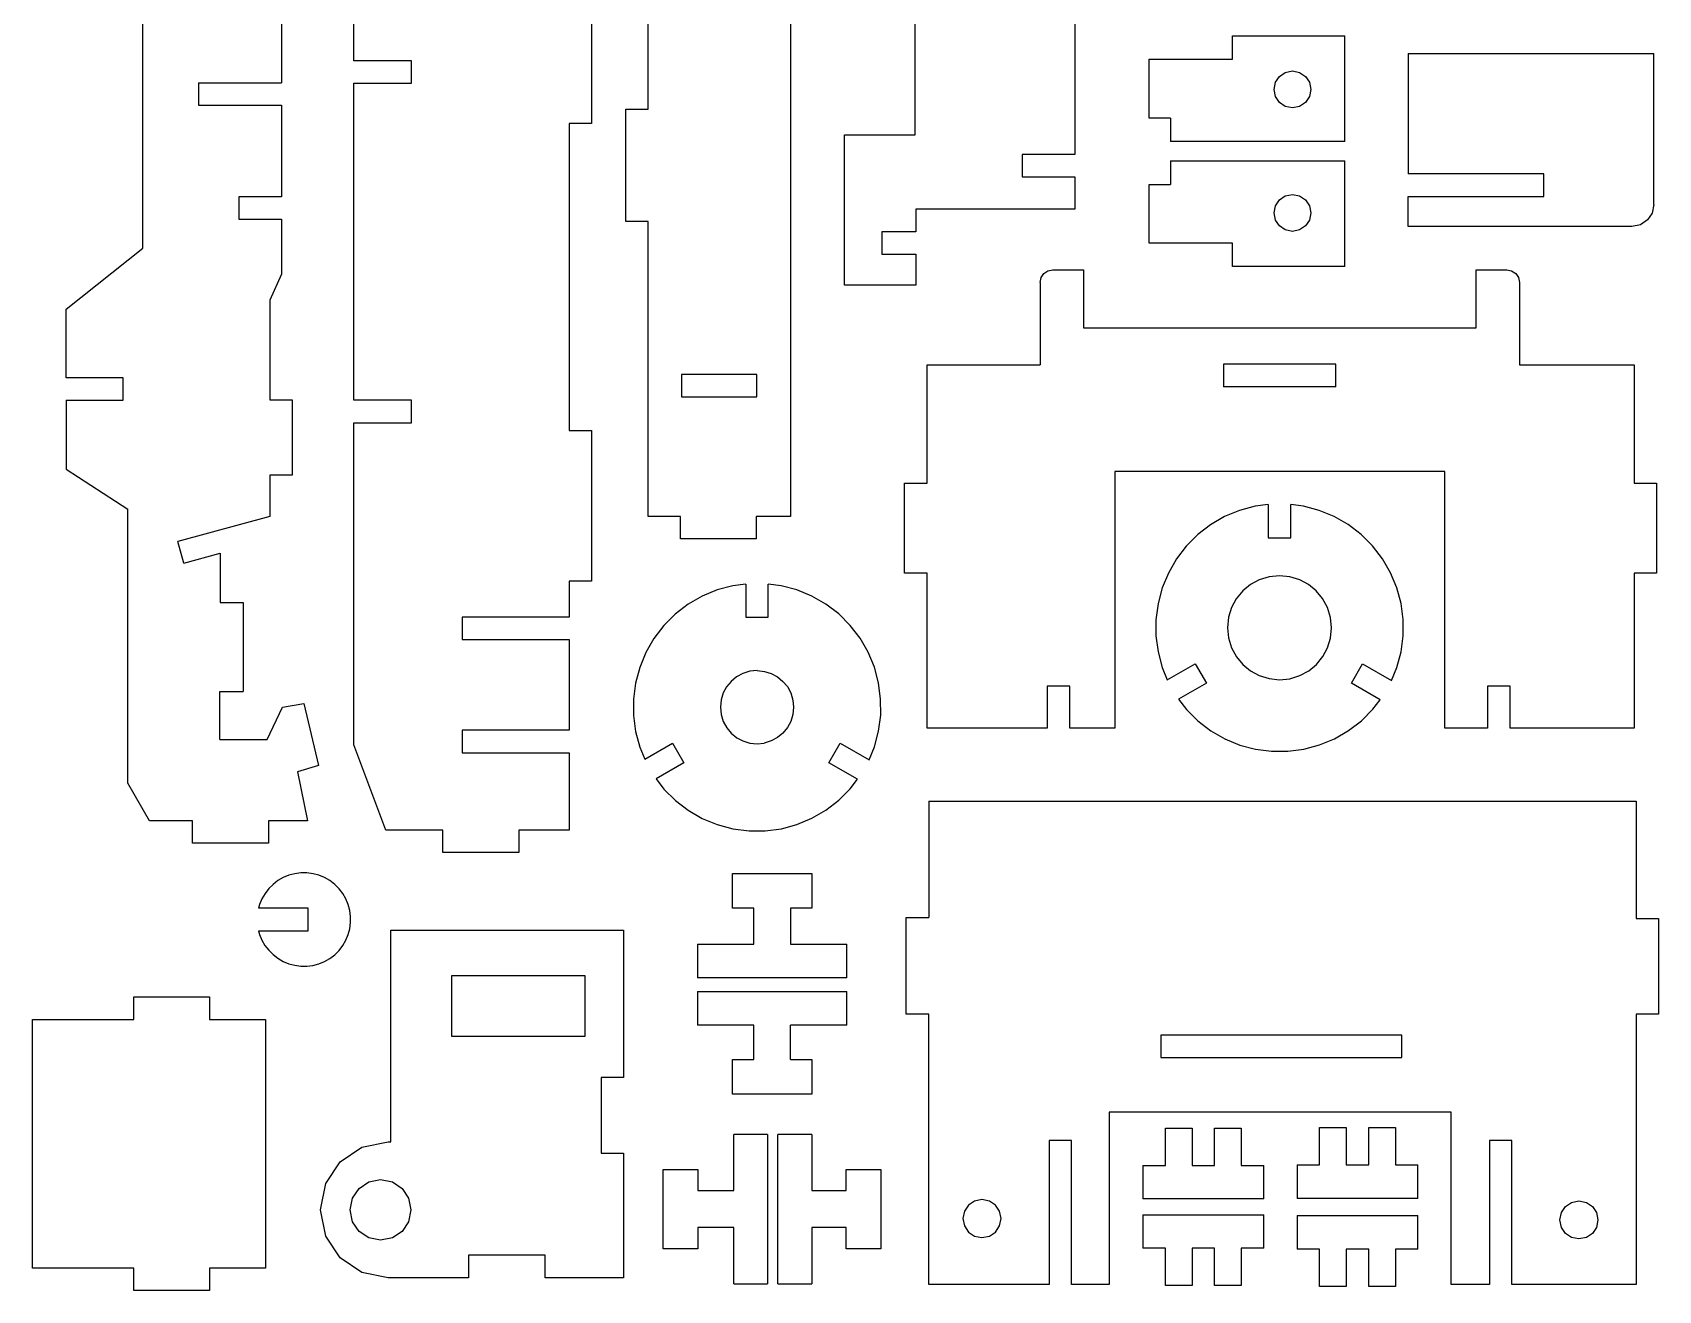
# Model space of a CAD drawing. Extents: x -348 to 348, y -585 to 585.
# Drawn here: x 1.8 to 327.1, y 46.8 to 298.5 of the extents above; entities that cross this region are included whole.
import ezdxf

# ---------------------------------------------------------------- set-up
doc = ezdxf.new("R2010")
doc.units = 0
doc.header["$MEASUREMENT"] = 0
doc.layers.get('0').update_dxf_attribs({"linetype": 'CONTINUOUS'})

msp = doc.modelspace()

# ---------------------------------------------------------------- linework, layer by layer
for p, q in [((23.87, 255.39), (23.87, 344.88)), ((124.99, 283.19), (124.99, 342.14)), ((153.46, 342.14), (153.46, 201.73)), ((210.33, 319.22), (210.33, 274.14)), ((66.08, 292.9), (66.08, 312.58)), ((178.36, 278.04), (178.36, 315.47)), ((113.63, 310.55), (113.63, 280.37)), ((51.61, 306.72), (51.61, 288.49)), ((241.87, 297.85), (264.34, 297.85)), ((241.87, 293.2), (241.87, 297.85)), ((264.34, 276.71), (264.34, 297.85)), ((77.61, 292.9), (66.08, 292.9)), ((77.61, 288.4), (77.61, 292.9)), ((225.18, 293.2), (241.87, 293.2)), ((225.18, 281.44), (225.18, 293.2)), ((277, 294.35), (277, 270.25)), ((277, 294.35), (326.16, 294.35)), ((326.16, 264.15), (326.16, 294.35)), ((250.45, 288.6), (251.24, 289.77)), ((251.24, 289.77), (252.41, 290.56)), ((252.41, 290.56), (253.85, 290.85)), ((253.85, 290.85), (255.28, 290.56)), ((255.28, 290.56), (256.46, 289.77)), ((256.46, 289.77), (257.25, 288.6)), ((35.04, 288.49), (35.04, 283.99)), ((35.04, 288.49), (51.61, 288.49)), ((66.08, 288.4), (77.61, 288.4)), ((66.08, 224.95), (66.08, 288.4)), ((250.16, 287.16), (250.45, 288.6)), ((250.45, 285.72), (250.16, 287.16)), ((257.25, 288.6), (257.54, 287.16)), ((257.54, 287.16), (257.25, 285.72)), ((35.04, 283.99), (51.61, 283.99)), ((51.61, 283.99), (51.61, 265.67)), ((120.49, 283.19), (124.99, 283.19)), ((120.49, 260.7), (120.49, 283.19)), ((251.24, 284.55), (250.45, 285.72)), ((252.41, 283.76), (251.24, 284.55)), ((253.85, 283.47), (252.41, 283.76)), ((255.28, 283.76), (253.85, 283.47)), ((256.46, 284.55), (255.28, 283.76)), ((257.25, 285.72), (256.46, 284.55)), ((113.63, 280.37), (109.13, 280.37)), ((109.13, 280.37), (109.13, 218.93)), ((229.43, 281.44), (225.18, 281.44)), ((229.43, 281.44), (229.43, 276.71)), ((164.23, 278.04), (178.36, 278.04)), ((164.23, 248), (164.23, 278.04)), ((264.34, 276.71), (229.43, 276.71)), ((199.77, 274.14), (199.77, 269.64)), ((210.33, 274.14), (199.77, 274.14)), ((229.43, 272.89), (229.43, 268.16)), ((229.43, 272.89), (264.34, 272.89)), ((264.34, 251.75), (264.34, 272.89)), ((304.11, 270.25), (277, 270.25)), ((304.11, 265.75), (304.11, 270.25)), ((199.77, 269.64), (210.33, 269.64)), ((210.33, 269.64), (210.33, 263.18)), ((225.18, 268.16), (229.43, 268.16)), ((225.18, 256.4), (225.18, 268.16)), ((43.07, 265.67), (43.07, 261.17)), ((51.61, 265.67), (43.07, 265.67)), ((250.16, 262.44), (250.45, 263.88)), ((250.45, 263.88), (251.24, 265.05)), ((251.24, 265.05), (252.41, 265.84)), ((252.41, 265.84), (253.85, 266.13)), ((253.85, 266.13), (255.28, 265.84)), ((255.28, 265.84), (256.46, 265.05)), ((256.46, 265.05), (257.25, 263.88)), ((257.25, 263.88), (257.54, 262.44)), ((277, 265.75), (304.11, 265.75)), ((277, 259.73), (277, 265.75)), ((326.16, 264.15), (325.81, 262.43)), ((43.07, 261.17), (51.61, 261.17)), ((51.61, 261.17), (51.61, 250.21)), ((124.99, 260.7), (120.49, 260.7)), ((124.99, 201.73), (124.99, 260.7)), ((178.52, 263.18), (178.52, 258.67)), ((210.33, 263.18), (178.52, 263.18)), ((250.45, 261), (250.16, 262.44)), ((251.24, 259.83), (250.45, 261)), ((257.25, 261), (256.46, 259.83)), ((257.54, 262.44), (257.25, 261)), ((324.86, 261.03), (323.46, 260.08)), ((325.81, 262.43), (324.86, 261.03)), ((171.7, 258.67), (171.7, 254.17)), ((178.52, 258.67), (171.7, 258.67)), ((252.41, 259.04), (251.24, 259.83)), ((253.85, 258.75), (252.41, 259.04)), ((255.28, 259.04), (253.85, 258.75)), ((256.46, 259.83), (255.28, 259.04)), ((321.74, 259.73), (277, 259.73)), ((323.46, 260.08), (321.74, 259.73)), ((8.56, 243.16), (23.87, 255.39)), ((171.7, 254.17), (178.52, 254.17)), ((178.52, 254.17), (178.52, 248)), ((241.87, 256.4), (225.18, 256.4)), ((241.87, 251.75), (241.87, 256.4)), ((204.09, 250.32), (204.9, 250.86)), ((204.9, 250.86), (205.9, 251.07)), ((205.9, 251.07), (212.02, 251.07)), ((212.02, 251.07), (212.02, 239.45)), ((264.34, 251.75), (241.87, 251.75)), ((290.58, 251.07), (296.7, 251.07)), ((290.58, 239.45), (290.58, 251.07)), ((296.7, 251.07), (297.69, 250.86)), ((297.69, 250.86), (298.5, 250.32)), ((51.61, 250.21), (49.29, 244.97)), ((178.52, 248), (164.23, 248)), ((203.35, 248.52), (203.55, 249.51)), ((203.35, 248.52), (203.35, 232.06)), ((203.55, 249.51), (204.09, 250.32)), ((298.5, 250.32), (299.05, 249.51)), ((299.05, 249.51), (299.25, 248.52)), ((299.25, 248.52), (299.25, 232.06)), ((49.29, 244.97), (49.29, 225.03)), ((8.56, 229.48), (8.56, 243.16)), ((212.02, 239.45), (290.58, 239.45)), ((180.77, 232.06), (203.35, 232.06)), ((180.77, 208.38), (180.77, 232.06)), ((240.06, 232.17), (240.06, 227.67)), ((262.54, 232.17), (240.06, 232.17)), ((262.54, 227.67), (262.54, 232.17)), ((299.25, 232.06), (322.2, 232.06)), ((322.2, 232.06), (322.2, 208.38)), ((19.95, 229.48), (8.56, 229.48)), ((19.95, 224.98), (19.95, 229.48)), ((146.71, 230.13), (131.63, 230.13)), ((131.63, 230.13), (131.63, 225.63)), ((146.71, 225.63), (146.71, 230.13)), ((8.56, 224.98), (8.56, 211.2)), ((8.56, 224.98), (19.95, 224.98)), ((49.29, 225.03), (53.73, 225.03)), ((53.73, 225.03), (53.73, 209.94)), ((77.61, 224.95), (66.08, 224.95)), ((77.61, 220.45), (77.61, 224.95)), ((131.63, 225.63), (146.71, 225.63)), ((262.54, 227.67), (240.06, 227.67)), ((66.08, 220.45), (77.61, 220.45)), ((66.08, 156.01), (66.08, 220.45)), ((109.13, 218.93), (113.63, 218.93)), ((113.63, 218.93), (113.63, 188.76)), ((8.56, 211.2), (20.85, 203.18)), ((49.29, 209.94), (49.29, 201.72)), ((53.73, 209.94), (49.29, 209.94)), ((176.27, 208.38), (180.77, 208.38)), ((176.27, 190.33), (176.27, 208.38)), ((218.29, 210.73), (218.29, 159.32)), ((284.31, 210.73), (218.29, 210.73)), ((284.31, 159.32), (284.31, 210.73)), ((322.2, 208.38), (326.7, 208.38)), ((326.7, 208.38), (326.7, 190.33)), ((20.85, 148.35), (20.85, 203.18)), ((49.29, 201.72), (30.88, 196.73)), ((131.43, 201.73), (124.99, 201.73)), ((131.43, 197.23), (131.43, 201.73)), ((146.57, 201.73), (146.57, 197.23)), ((153.46, 201.73), (146.57, 201.73)), ((240.28, 201.68), (237.47, 200.05)), ((243.28, 202.92), (240.28, 201.68)), ((246.41, 203.76), (243.28, 202.92)), ((249.01, 204.1), (246.41, 203.76)), ((249.01, 204.1), (249.01, 197.44)), ((253.51, 197.44), (253.51, 204.1)), ((256.08, 203.77), (253.51, 204.1)), ((259.21, 202.93), (256.08, 203.77)), ((262.21, 201.69), (259.21, 202.93)), ((265.02, 200.08), (262.21, 201.69)), ((237.47, 200.05), (234.9, 198.07)), ((267.59, 198.1), (265.02, 200.08)), ((32.06, 192.39), (30.88, 196.73)), ((146.57, 197.23), (131.43, 197.23)), ((232.61, 195.78), (230.64, 193.21)), ((234.9, 198.07), (232.61, 195.78)), ((249.01, 197.44), (253.51, 197.44)), ((269.89, 195.81), (267.59, 198.1)), ((271.86, 193.24), (269.89, 195.81)), ((32.06, 192.39), (39.34, 194.36)), ((39.34, 194.36), (39.34, 184.47)), ((230.64, 193.21), (229.02, 190.39)), ((273.49, 190.43), (271.86, 193.24)), ((109.13, 188.76), (109.13, 181.57)), ((113.63, 188.76), (109.13, 188.76)), ((180.77, 190.33), (176.27, 190.33)), ((180.77, 159.32), (180.77, 190.33)), ((229.02, 190.39), (227.78, 187.4)), ((247.22, 189.04), (245.42, 188.06)), ((249.22, 189.65), (247.22, 189.04)), ((251.27, 189.86), (249.22, 189.65)), ((253.35, 189.65), (251.27, 189.86)), ((255.31, 189.04), (253.35, 189.65)), ((257.05, 188.1), (255.31, 189.04)), ((274.73, 187.44), (273.49, 190.43)), ((322.2, 190.33), (322.2, 159.32)), ((326.7, 190.33), (322.2, 190.33)), ((135.75, 185.76), (132.95, 184.14)), ((138.75, 187), (135.75, 185.76)), ((141.88, 187.85), (138.75, 187)), ((144.49, 188.19), (141.88, 187.85)), ((144.49, 188.19), (144.49, 181.53)), ((151.55, 187.85), (148.99, 188.19)), ((148.99, 181.53), (148.99, 188.19)), ((154.69, 187.02), (151.55, 187.85)), ((157.68, 185.78), (154.69, 187.02)), ((160.49, 184.16), (157.68, 185.78)), ((227.78, 187.4), (226.95, 184.26)), ((243.9, 186.8), (242.61, 185.23)), ((245.42, 188.06), (243.9, 186.8)), ((258.62, 186.81), (257.05, 188.1)), ((259.88, 185.3), (258.62, 186.81)), ((275.58, 184.31), (274.73, 187.44)), ((39.34, 184.47), (43.95, 184.47)), ((43.95, 184.47), (43.91, 166.65)), ((130.38, 182.16), (128.09, 179.86)), ((132.95, 184.14), (130.38, 182.16)), ((163.07, 182.19), (160.49, 184.16)), ((165.36, 179.9), (163.07, 182.19)), ((226.95, 184.26), (226.52, 181.05)), ((241.67, 183.5), (241.07, 181.54)), ((242.61, 185.23), (241.67, 183.5)), ((260.86, 183.49), (259.88, 185.3)), ((261.47, 181.49), (260.86, 183.49)), ((276, 181.09), (275.58, 184.31)), ((87.74, 181.57), (87.74, 177.07)), ((109.13, 181.57), (87.74, 181.57)), ((128.09, 179.86), (126.11, 177.29)), ((144.49, 181.53), (148.99, 181.53)), ((167.34, 177.33), (165.36, 179.9)), ((226.52, 181.05), (226.53, 177.81)), ((241.07, 181.54), (240.86, 179.45)), ((240.86, 179.45), (241.06, 177.41)), ((261.46, 177.36), (261.67, 179.45)), ((261.67, 179.45), (261.47, 181.49)), ((276, 177.85), (276, 181.09)), ((87.74, 177.07), (109.13, 177.07)), ((109.13, 177.07), (109.13, 158.92)), ((126.11, 177.29), (124.5, 174.48)), ((168.96, 174.52), (167.34, 177.33)), ((226.53, 177.81), (226.95, 174.59)), ((241.06, 177.41), (241.67, 175.4)), ((260.85, 175.4), (261.46, 177.36)), ((275.58, 174.63), (276, 177.85)), ((124.5, 174.48), (123.26, 171.48)), ((170.21, 171.52), (168.96, 174.52)), ((226.95, 174.59), (227.8, 171.46)), ((241.67, 175.4), (242.65, 173.6)), ((242.65, 173.6), (243.91, 172.09)), ((258.63, 172.1), (259.92, 173.67)), ((259.92, 173.67), (260.85, 175.4)), ((274.75, 171.5), (275.58, 174.63)), ((123.26, 171.48), (122.42, 168.35)), ((142.62, 169.59), (141.56, 168.71)), ((143.89, 170.28), (142.62, 169.59)), ((145.3, 170.72), (143.89, 170.28)), ((146.74, 170.86), (145.3, 170.72)), ((146.74, 170.86), (148.21, 170.71)), ((148.21, 170.71), (149.59, 170.28)), ((149.59, 170.28), (150.8, 169.63)), ((150.8, 169.63), (151.92, 168.71)), ((171.05, 168.39), (170.21, 171.52)), ((227.8, 171.46), (228.8, 169.03)), ((228.8, 169.03), (234.38, 172.25)), ((234.38, 172.25), (236.63, 168.36)), ((243.91, 172.09), (245.48, 170.8)), ((245.48, 170.8), (247.22, 169.86)), ((247.22, 169.86), (249.18, 169.25)), ((249.18, 169.25), (251.26, 169.04)), ((251.26, 169.04), (253.31, 169.24)), ((253.31, 169.24), (255.31, 169.86)), ((255.31, 169.86), (257.11, 170.84)), ((257.11, 170.84), (258.63, 172.1)), ((265.63, 168.36), (267.88, 172.25)), ((267.88, 172.25), (273.67, 168.91)), ((273.67, 168.91), (274.75, 171.5)), ((39.27, 166.65), (43.91, 166.65)), ((39.28, 157.1), (39.27, 166.65)), ((122.42, 168.35), (122, 165.14)), ((139.99, 166.39), (139.56, 165.01)), ((140.65, 167.6), (139.99, 166.39)), ((141.56, 168.71), (140.65, 167.6)), ((151.92, 168.71), (152.8, 167.65)), ((152.8, 167.65), (153.49, 166.39)), ((153.49, 166.39), (153.92, 164.97)), ((171.47, 165.18), (171.05, 168.39)), ((204.79, 167.73), (204.79, 159.32)), ((209.29, 167.73), (204.79, 167.73)), ((209.29, 159.32), (209.29, 167.73)), ((236.63, 168.36), (231.06, 165.14)), ((271.38, 165.03), (265.63, 168.36)), ((292.88, 167.73), (292.88, 159.32)), ((297.38, 167.73), (292.88, 167.73)), ((297.38, 159.32), (297.38, 167.73)), ((48.75, 157.09), (51.8, 163.58)), ((51.8, 163.58), (56.07, 164.26)), ((56.07, 164.26), (58.98, 151.86)), ((122, 165.14), (122, 161.89)), ((139.56, 165.01), (139.41, 163.54)), ((139.41, 163.54), (139.56, 162.1)), ((154.06, 163.54), (153.91, 162.06)), ((153.92, 164.97), (154.06, 163.54)), ((171.48, 161.94), (171.47, 165.18)), ((231.06, 165.14), (232.64, 163.09)), ((232.64, 163.09), (234.94, 160.8)), ((267.63, 160.82), (269.92, 163.12)), ((269.92, 163.12), (271.38, 165.03)), ((122, 161.89), (122.43, 158.68)), ((139.56, 162.1), (139.99, 160.69)), ((139.99, 160.69), (140.68, 159.42)), ((140.68, 159.42), (141.56, 158.36)), ((152.83, 159.47), (151.92, 158.36)), ((153.49, 160.69), (152.83, 159.47)), ((153.91, 162.06), (153.49, 160.69)), ((171.06, 158.72), (171.48, 161.94)), ((234.94, 160.8), (237.51, 158.82)), ((265.05, 158.85), (267.63, 160.82)), ((39.28, 157.1), (48.75, 157.09)), ((87.74, 158.92), (87.74, 154.42)), ((109.13, 158.92), (87.74, 158.92)), ((122.43, 158.68), (123.27, 155.55)), ((124.28, 153.12), (129.86, 156.34)), ((129.86, 156.34), (132.11, 152.44)), ((141.56, 158.36), (142.67, 157.44)), ((142.67, 157.44), (143.89, 156.79)), ((143.89, 156.79), (145.27, 156.36)), ((145.27, 156.36), (146.74, 156.21)), ((146.74, 156.21), (148.17, 156.35)), ((149.59, 156.79), (148.17, 156.35)), ((150.86, 157.48), (149.59, 156.79)), ((151.92, 158.36), (150.86, 157.48)), ((161.1, 152.44), (163.35, 156.34)), ((163.35, 156.34), (169.15, 152.99)), ((170.22, 155.59), (171.06, 158.72)), ((204.79, 159.32), (180.77, 159.32)), ((218.29, 159.32), (209.29, 159.32)), ((237.51, 158.82), (240.32, 157.21)), ((240.32, 157.21), (243.32, 155.97)), ((259.25, 155.98), (262.25, 157.22)), ((262.25, 157.22), (265.05, 158.85)), ((292.88, 159.32), (284.31, 159.32)), ((322.2, 159.32), (297.38, 159.32)), ((72.49, 138.95), (66.08, 156.01)), ((87.74, 154.42), (109.13, 154.42)), ((109.13, 154.42), (109.13, 138.95)), ((123.27, 155.55), (124.28, 153.12)), ((169.15, 152.99), (170.22, 155.59)), ((243.32, 155.97), (246.45, 155.13)), ((246.45, 155.13), (249.66, 154.71)), ((249.66, 154.71), (252.91, 154.72)), ((252.91, 154.72), (256.12, 155.14)), ((256.12, 155.14), (259.25, 155.98)), ((58.98, 151.86), (54.81, 150.64)), ((54.81, 150.64), (56.84, 140.83)), ((132.11, 152.44), (126.54, 149.23)), ((166.86, 149.12), (161.1, 152.44)), ((25.22, 140.83), (20.85, 148.35)), ((126.54, 149.23), (128.11, 147.17)), ((128.11, 147.17), (130.41, 144.88)), ((163.1, 144.91), (165.39, 147.21)), ((165.39, 147.21), (166.86, 149.12)), ((130.41, 144.88), (132.98, 142.91)), ((160.53, 142.94), (163.1, 144.91)), ((181.1, 144.72), (322.57, 144.72)), ((181.1, 144.72), (181.1, 121.45)), ((322.57, 144.72), (322.57, 121.27)), ((33.81, 140.83), (25.22, 140.83)), ((33.81, 136.33), (33.81, 140.83)), ((49.03, 140.83), (49.03, 136.33)), ((56.84, 140.83), (49.03, 140.83)), ((132.98, 142.91), (135.79, 141.29)), ((135.79, 141.29), (138.79, 140.05)), ((138.79, 140.05), (141.92, 139.22)), ((151.6, 139.22), (154.73, 140.07)), ((154.73, 140.07), (157.72, 141.31)), ((157.72, 141.31), (160.53, 142.94)), ((83.87, 138.95), (72.49, 138.95)), ((83.87, 134.45), (83.87, 138.95)), ((99.08, 138.95), (99.08, 134.45)), ((109.13, 138.95), (99.08, 138.95)), ((141.92, 139.22), (145.14, 138.8)), ((145.14, 138.8), (148.38, 138.8)), ((148.38, 138.8), (151.6, 139.22)), ((49.03, 136.33), (33.81, 136.33)), ((99.08, 134.45), (83.87, 134.45)), ((54.27, 130.23), (53.09, 129.91)), ((55.49, 130.39), (54.27, 130.23)), ((56.71, 130.39), (55.49, 130.39)), ((57.92, 130.23), (56.71, 130.39)), ((59.1, 129.91), (57.92, 130.23)), ((141.82, 130.24), (157.72, 130.24)), ((141.82, 123.34), (141.82, 130.24)), ((157.72, 130.24), (157.72, 123.34)), ((49.07, 127.23), (48.32, 126.26)), ((49.93, 128.09), (49.07, 127.23)), ((50.9, 128.84), (49.93, 128.09)), ((51.96, 129.45), (50.9, 128.84)), ((53.09, 129.91), (51.96, 129.45)), ((60.23, 129.44), (59.1, 129.91)), ((61.29, 128.83), (60.23, 129.44)), ((62.26, 128.08), (61.29, 128.83)), ((63.13, 127.21), (62.26, 128.08)), ((63.87, 126.24), (63.13, 127.21)), ((47.24, 124.07), (47.03, 123.3)), ((47.71, 125.2), (47.24, 124.07)), ((48.32, 126.26), (47.71, 125.2)), ((64.48, 125.18), (63.87, 126.24)), ((64.95, 124.05), (64.48, 125.18)), ((65.26, 122.87), (64.95, 124.05)), ((56.97, 123.3), (47.03, 123.3)), ((56.97, 118.8), (56.97, 123.3)), ((65.42, 121.66), (65.26, 122.87)), ((65.26, 119.22), (65.42, 120.44)), ((65.42, 120.44), (65.42, 121.66)), ((146.07, 123.34), (141.82, 123.34)), ((146.07, 116.11), (146.07, 123.34)), ((153.46, 123.34), (153.46, 116.11)), ((157.72, 123.34), (153.46, 123.34)), ((176.6, 121.45), (181.1, 121.45)), ((176.6, 102.1), (176.6, 121.45)), ((322.57, 121.27), (327.07, 121.27)), ((327.07, 121.27), (327.07, 102.1)), ((47.04, 118.8), (56.97, 118.8)), ((47.04, 118.8), (47.23, 118.06)), ((47.23, 118.06), (47.7, 116.93)), ((64.47, 116.91), (64.94, 118.04)), ((64.94, 118.04), (65.26, 119.22)), ((73.46, 76.55), (73.46, 118.92)), ((73.46, 118.92), (120.05, 118.92)), ((120.05, 118.92), (120.05, 89.46)), ((47.7, 116.93), (48.31, 115.87)), ((48.31, 115.87), (49.06, 114.9)), ((49.06, 114.9), (49.92, 114.03)), ((49.92, 114.03), (50.89, 113.29)), ((61.28, 113.28), (62.25, 114.02)), ((62.25, 114.02), (63.12, 114.88)), ((63.12, 114.88), (63.86, 115.85)), ((63.86, 115.85), (64.47, 116.91)), ((134.83, 116.11), (146.07, 116.11)), ((134.83, 116.11), (134.83, 109.36)), ((153.46, 116.11), (164.71, 116.11)), ((164.71, 109.36), (164.71, 116.11)), ((50.89, 113.29), (51.95, 112.67)), ((51.95, 112.67), (53.08, 112.2)), ((53.08, 112.2), (54.26, 111.89)), ((54.26, 111.89), (55.47, 111.73)), ((55.47, 111.73), (56.69, 111.72)), ((56.69, 111.72), (57.91, 111.88)), ((57.91, 111.88), (59.09, 112.2)), ((59.09, 112.2), (60.22, 112.67)), ((60.22, 112.67), (61.28, 113.28)), ((112.34, 109.76), (85.65, 109.76)), ((85.65, 109.76), (85.65, 97.71)), ((112.34, 97.71), (112.34, 109.76)), ((164.71, 109.36), (134.83, 109.36)), ((22.05, 105.58), (37.19, 105.58)), ((22.05, 101.08), (22.05, 105.58)), ((37.19, 105.58), (37.19, 101.08)), ((134.83, 106.67), (164.71, 106.67)), ((134.83, 106.67), (134.83, 99.93)), ((164.71, 99.93), (164.71, 106.67)), ((1.8, 51.32), (1.8, 101.08)), ((1.8, 101.08), (22.05, 101.08)), ((37.19, 101.08), (48.43, 101.08)), ((48.43, 101.08), (48.43, 51.32)), ((181.1, 102.1), (176.6, 102.1)), ((181.1, 47.99), (181.1, 102.1)), ((322.57, 102.1), (322.57, 47.99)), ((327.07, 102.1), (322.57, 102.1)), ((85.65, 97.71), (112.34, 97.71)), ((146.07, 99.93), (134.83, 99.93)), ((146.07, 93.02), (146.07, 99.93)), ((164.71, 99.93), (153.46, 99.93)), ((153.46, 93.02), (153.46, 99.93)), ((227.52, 97.93), (227.52, 93.43)), ((275.7, 97.93), (227.52, 97.93)), ((275.7, 93.43), (275.7, 97.93)), ((141.82, 93.02), (146.07, 93.02)), ((141.82, 86.11), (141.82, 93.02)), ((153.46, 93.02), (157.72, 93.02)), ((157.72, 93.02), (157.72, 86.11)), ((227.52, 93.43), (275.7, 93.43)), ((115.55, 89.46), (115.55, 74.3)), ((120.05, 89.46), (115.55, 89.46)), ((157.72, 86.11), (141.82, 86.11)), ((217.17, 82.53), (217.17, 47.99)), ((285.59, 82.53), (217.17, 82.53)), ((285.59, 47.99), (285.59, 82.53)), ((228.43, 71.86), (228.43, 79.32)), ((228.43, 79.32), (233.76, 79.32)), ((233.76, 79.32), (233.76, 71.86)), ((238.26, 79.32), (243.59, 79.32)), ((238.26, 71.86), (238.26, 79.32)), ((243.59, 79.32), (243.59, 71.86)), ((259.27, 71.95), (259.27, 79.41)), ((259.27, 79.41), (264.61, 79.41)), ((264.61, 79.41), (264.61, 71.95)), ((269.11, 79.41), (274.44, 79.41)), ((269.11, 71.95), (269.11, 79.41)), ((274.44, 79.41), (274.44, 71.95)), ((63.36, 72.57), (67.69, 75.49)), ((67.69, 75.49), (72.98, 76.56)), ((72.98, 76.56), (73.1, 76.56)), ((73.1, 76.56), (73.22, 76.56)), ((73.22, 76.56), (73.34, 76.55)), ((73.34, 76.55), (73.46, 76.55)), ((148.86, 78.05), (142.11, 78.05)), ((142.11, 66.81), (142.11, 78.05)), ((148.86, 78.05), (148.86, 48.17)), ((157.67, 78.05), (150.92, 78.05)), ((150.92, 48.17), (150.92, 78.05)), ((157.67, 78.05), (157.67, 66.81)), ((205.16, 76.85), (205.16, 47.99)), ((209.66, 76.85), (205.16, 76.85)), ((209.66, 47.99), (209.66, 76.85)), ((293.24, 76.85), (293.24, 47.99)), ((297.74, 76.85), (293.24, 76.85)), ((297.74, 47.99), (297.74, 76.85)), ((60.45, 68.25), (63.36, 72.57)), ((115.55, 74.3), (120.05, 74.3)), ((120.05, 74.3), (120.05, 49.36)), ((223.93, 71.86), (228.43, 71.86)), ((223.93, 71.86), (223.93, 65.16)), ((233.76, 71.86), (238.26, 71.86)), ((243.59, 71.86), (248.09, 71.86)), ((248.09, 65.16), (248.09, 71.86)), ((254.78, 71.95), (259.27, 71.95)), ((254.78, 71.95), (254.78, 65.25)), ((264.61, 71.95), (269.11, 71.95)), ((274.44, 71.95), (278.93, 71.95)), ((278.93, 65.25), (278.93, 71.95)), ((67.13, 67.25), (69.06, 68.55)), ((69.06, 68.55), (71.43, 69.03)), ((71.43, 69.03), (73.79, 68.55)), ((73.79, 68.55), (75.72, 67.25)), ((127.97, 71.06), (134.88, 71.06)), ((127.97, 55.16), (127.97, 71.06)), ((134.88, 71.06), (134.88, 66.81)), ((164.58, 71.06), (171.48, 71.06)), ((164.58, 66.81), (164.58, 71.06)), ((171.48, 71.06), (171.48, 55.16)), ((59.38, 62.96), (60.45, 68.25)), ((65.36, 62.96), (65.83, 65.32)), ((65.83, 65.32), (67.13, 67.25)), ((75.72, 67.25), (77.03, 65.32)), ((77.03, 65.32), (77.5, 62.96)), ((134.88, 66.81), (142.11, 66.81)), ((157.67, 66.81), (164.58, 66.81)), ((248.09, 65.16), (223.93, 65.16)), ((278.93, 65.25), (254.78, 65.25)), ((60.45, 57.66), (59.38, 62.96)), ((65.83, 60.59), (65.36, 62.96)), ((77.5, 62.96), (77.03, 60.59)), ((188.24, 62.69), (187.94, 61.21)), ((189.05, 63.9), (188.24, 62.69)), ((190.26, 64.71), (189.05, 63.9)), ((191.74, 65.01), (190.26, 64.71)), ((193.22, 64.71), (191.74, 65.01)), ((194.43, 63.9), (193.22, 64.71)), ((195.25, 62.69), (194.43, 63.9)), ((195.55, 61.21), (195.25, 62.69)), ((223.93, 61.97), (223.93, 55.27)), ((223.93, 61.97), (248.09, 61.97)), ((248.09, 55.27), (248.09, 61.97)), ((254.78, 61.81), (254.78, 55.11)), ((254.78, 61.81), (278.93, 61.81)), ((278.93, 55.11), (278.93, 61.81)), ((307.35, 60.94), (307.65, 62.42)), ((307.65, 62.42), (308.47, 63.63)), ((308.47, 63.63), (309.68, 64.44)), ((309.68, 64.44), (311.16, 64.74)), ((311.16, 64.74), (312.64, 64.44)), ((312.64, 64.44), (313.85, 63.63)), ((313.85, 63.63), (314.66, 62.42)), ((314.66, 62.42), (314.96, 60.94)), ((67.13, 58.66), (65.83, 60.59)), ((69.06, 57.36), (67.13, 58.66)), ((75.72, 58.66), (73.79, 57.36)), ((77.03, 60.59), (75.72, 58.66)), ((134.88, 59.42), (134.88, 55.16)), ((142.11, 59.42), (134.88, 59.42)), ((142.11, 48.17), (142.11, 59.42)), ((157.67, 59.42), (157.67, 48.17)), ((164.58, 59.42), (157.67, 59.42)), ((164.58, 55.16), (164.58, 59.42)), ((187.94, 61.21), (188.24, 59.73)), ((188.24, 59.73), (189.05, 58.52)), ((194.43, 58.52), (195.25, 59.73)), ((195.25, 59.73), (195.55, 61.21)), ((307.65, 59.46), (307.35, 60.94)), ((308.47, 58.25), (307.65, 59.46)), ((314.66, 59.46), (313.85, 58.25)), ((314.96, 60.94), (314.66, 59.46)), ((63.36, 53.34), (60.45, 57.66)), ((71.43, 56.88), (69.06, 57.36)), ((73.79, 57.36), (71.43, 56.88)), ((189.05, 58.52), (190.26, 57.7)), ((190.26, 57.7), (191.74, 57.4)), ((191.74, 57.4), (193.22, 57.7)), ((193.22, 57.7), (194.43, 58.52)), ((309.68, 57.43), (308.47, 58.25)), ((311.16, 57.13), (309.68, 57.43)), ((312.64, 57.43), (311.16, 57.13)), ((313.85, 58.25), (312.64, 57.43)), ((67.69, 50.43), (63.36, 53.34)), ((89.02, 53.86), (89.02, 49.36)), ((104.33, 53.86), (89.02, 53.86)), ((104.33, 49.36), (104.33, 53.86)), ((134.88, 55.16), (127.97, 55.16)), ((171.48, 55.16), (164.58, 55.16)), ((228.43, 55.27), (223.93, 55.27)), ((228.43, 47.8), (228.43, 55.27)), ((233.76, 55.27), (233.76, 47.8)), ((238.26, 55.27), (233.76, 55.27)), ((238.26, 47.8), (238.26, 55.27)), ((243.59, 55.27), (243.59, 47.8)), ((248.09, 55.27), (243.59, 55.27)), ((259.27, 55.11), (254.78, 55.11)), ((259.27, 47.64), (259.27, 55.11)), ((264.61, 55.11), (264.61, 47.64)), ((269.11, 55.11), (264.61, 55.11)), ((269.11, 47.64), (269.11, 55.11)), ((274.44, 55.11), (274.44, 47.64)), ((278.93, 55.11), (274.44, 55.11)), ((22.05, 51.32), (1.8, 51.32)), ((22.05, 46.82), (22.05, 51.32)), ((37.19, 51.32), (37.19, 46.82)), ((48.43, 51.32), (37.19, 51.32)), ((72.98, 49.36), (67.69, 50.43)), ((73.1, 49.36), (72.98, 49.36)), ((73.22, 49.36), (73.1, 49.36)), ((73.34, 49.36), (73.22, 49.36)), ((73.46, 49.37), (73.34, 49.36)), ((73.46, 49.36), (73.46, 49.37)), ((89.02, 49.36), (73.46, 49.36)), ((120.05, 49.36), (104.33, 49.36)), ((37.19, 46.82), (22.05, 46.82)), ((142.11, 48.17), (148.86, 48.17)), ((150.92, 48.17), (157.67, 48.17)), ((205.16, 47.99), (181.1, 47.99)), ((217.17, 47.99), (209.66, 47.99)), ((233.76, 47.8), (228.43, 47.8)), ((243.59, 47.8), (238.26, 47.8)), ((264.61, 47.64), (259.27, 47.64)), ((274.44, 47.64), (269.11, 47.64)), ((293.24, 47.99), (285.59, 47.99)), ((322.57, 47.99), (297.74, 47.99))]:
    msp.add_line(p, q)

doc.saveas('drawing.dxf')
